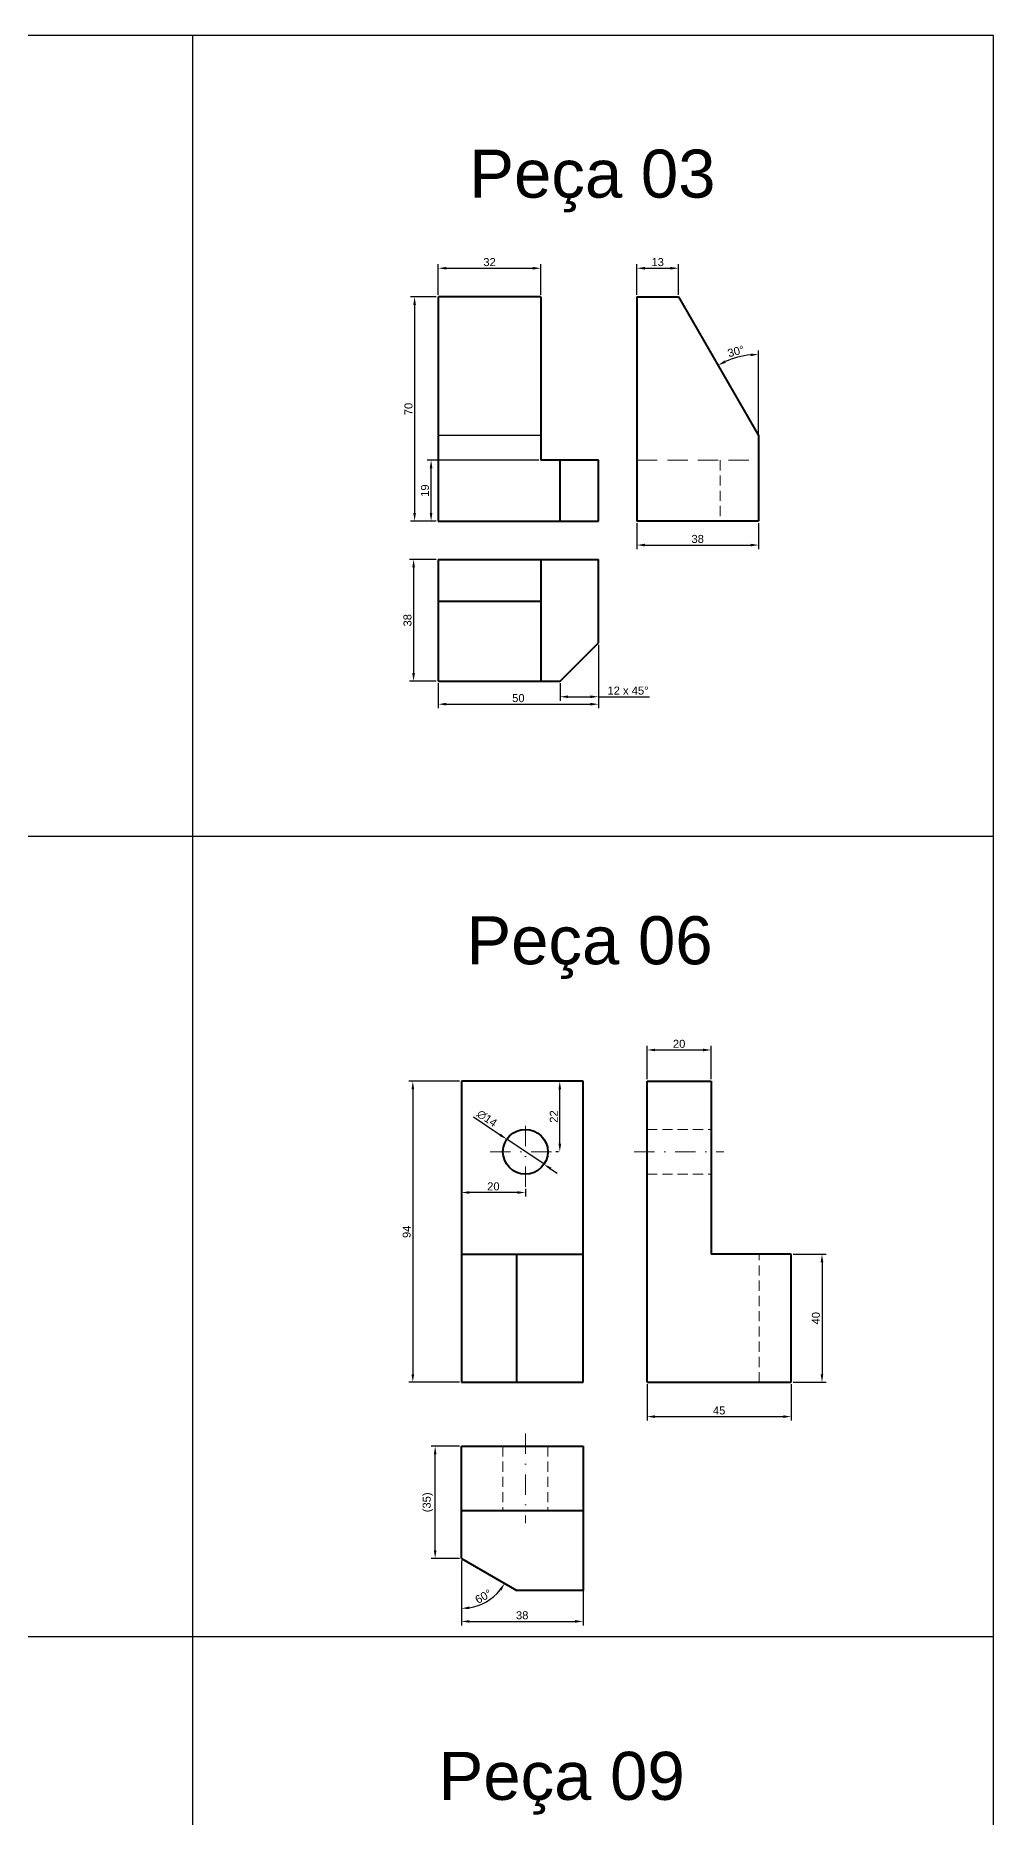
# Model space of a CAD drawing. Header units: millimetres. Extents: x 222 to 972, y 145 to 1395.
# Drawn here: x 673 to 972, y 838 to 1395 of the extents above; entities that cross this region are included whole.
import ezdxf

# ---------------------------------------------------------------- set-up
doc = ezdxf.new("R2010")
doc.units = ezdxf.units.MM
doc.linetypes.add('DASHDOT2', pattern=[12.7, 6.35, -3.175, 0, -3.175])
doc.linetypes.add('DASHED2', pattern=[9.525, 6.35, -3.175])
for name, color, linetype, lineweight in [('Cotas', 6, 'Continuous', 20), ('Linha de Centro', 20, 'DASHDOT2', 20), ('Outline', 7, 'Continuous', 40)]:
    doc.layers.add(name, color=color, linetype=linetype, lineweight=lineweight)
doc.layers.add('Linha Tracejada', color=131, linetype='DASHED2', lineweight=20, plot=False)
doc.styles.get("Standard").update_dxf_attribs({"font": 'arial.ttf'})
doc.dimstyles.new('ISO-25', dxfattribs={"dimtxt": 2.5, "dimasz": 2.5, "dimexe": 1.25, "dimexo": 0.625, "dimtad": 1, "dimtxsty": 'Standard', "dimcen": 2.5, "dimadec": 0, "dimazin": 0, "dimtfac": 1, "dimtmove": 0, "dimatfit": 3, "dimfxl": 1, "dimarcsym": 0})

# ---------------------------------------------------------------- blocks, each defined once
blk = doc.blocks.new('*D204')
at = {"layer": 'Cotas', "color": 0, "lineweight": -2, "transparency": 16777216}
for p, q in [((798.46, 1313.82), (798.46, 1323.4)), ((800.96, 1322.15), (827.96, 1322.15)), ((830.46, 1313.82), (830.46, 1323.4))]:
    blk.add_line(p, q, dxfattribs=at)
at = {"layer": 'Cotas', "color": 0, "transparency": 16777216}
for points in [[(800.96, 1322.57), (800.96, 1321.73), (798.46, 1322.15)], [(827.96, 1322.57), (827.96, 1321.73), (830.46, 1322.15)]]:
    blk.add_solid(points, dxfattribs=at)
at = {"layer": 'Defpoints', "color": 0, "transparency": 16777216}
for p in [(830.46, 1322.15), (798.46, 1313.19), (830.46, 1313.19)]:
    blk.add_point(p, dxfattribs=at)
at = {"layer": 'Cotas', "color": 0, "transparency": 16777216, "insert": (814.46, 1324.05), "char_height": 2.5, "attachment_point": 5}
blk.add_mtext('32', dxfattribs=at)
blk = doc.blocks.new('*D205')
at = {"layer": 'Cotas', "color": 0, "lineweight": -2, "transparency": 16777216}
for p, q in [((885.64, 1292.08), (885.17, 1292.91)), ((898.46, 1270.52), (898.46, 1296.47))]:
    blk.add_line(p, q, dxfattribs=at)
blk.add_arc((898.46, 1269.89), 25.33, 95.6581, 114.3419, dxfattribs=at)
at = {"layer": 'Cotas', "color": 0, "transparency": 16777216}
for points in [[(888.21, 1292.6), (887.83, 1293.34), (885.79, 1291.83)], [(895.94, 1295.51), (895.98, 1294.68), (898.46, 1295.22)]]:
    blk.add_solid(points, dxfattribs=at)
at = {"layer": 'Defpoints', "color": 0, "transparency": 16777216}
for p in [(885.96, 1291.54), (894.06, 1294.83), (898.46, 1269.89), (898.46, 1269.89), (898.46, 1243.19)]:
    blk.add_point(p, dxfattribs=at)
at = {"layer": 'Cotas', "color": 0, "transparency": 16777216, "insert": (891.41, 1296.19), "char_height": 2.5, "attachment_point": 5, "rotation": 15}
blk.add_mtext('30°', dxfattribs=at)
blk = doc.blocks.new('*D206')
at = {"layer": 'Cotas', "color": 0, "lineweight": -2, "transparency": 16777216}
for p, q in [((860.46, 1313.82), (860.46, 1323.4)), ((862.96, 1322.15), (870.96, 1322.15)), ((873.46, 1313.82), (873.46, 1323.4))]:
    blk.add_line(p, q, dxfattribs=at)
at = {"layer": 'Cotas', "color": 0, "transparency": 16777216}
for points in [[(862.96, 1322.57), (862.96, 1321.73), (860.46, 1322.15)], [(870.96, 1322.57), (870.96, 1321.73), (873.46, 1322.15)]]:
    blk.add_solid(points, dxfattribs=at)
at = {"layer": 'Defpoints', "color": 0, "transparency": 16777216}
for p in [(873.46, 1322.15), (860.46, 1313.19), (873.46, 1313.19)]:
    blk.add_point(p, dxfattribs=at)
at = {"layer": 'Cotas', "color": 0, "transparency": 16777216, "insert": (866.96, 1324.05), "char_height": 2.5, "attachment_point": 5}
blk.add_mtext('13', dxfattribs=at)
blk = doc.blocks.new('*D207')
at = {"layer": 'Cotas', "color": 0, "lineweight": -2, "transparency": 16777216}
for p, q in [((848.46, 1204.57), (848.46, 1184.73)), ((798.46, 1192.57), (798.46, 1184.73)), ((800.96, 1185.98), (845.96, 1185.98))]:
    blk.add_line(p, q, dxfattribs=at)
at = {"layer": 'Cotas', "color": 0, "transparency": 16777216}
for points in [[(800.96, 1186.4), (800.96, 1185.57), (798.46, 1185.98)], [(845.96, 1186.4), (845.96, 1185.57), (848.46, 1185.98)]]:
    blk.add_solid(points, dxfattribs=at)
at = {"layer": 'Defpoints', "color": 0, "transparency": 16777216}
for p in [(848.46, 1205.19), (798.46, 1193.19), (848.46, 1185.98)]:
    blk.add_point(p, dxfattribs=at)
at = {"layer": 'Cotas', "color": 0, "transparency": 16777216, "insert": (823.46, 1187.88), "char_height": 2.5, "attachment_point": 5}
blk.add_mtext('50', dxfattribs=at)
blk = doc.blocks.new('*D208')
at = {"layer": 'Cotas', "color": 0, "lineweight": -2, "transparency": 16777216}
for p, q in [((860.46, 1242.57), (860.46, 1234.44)), ((898.46, 1242.57), (898.46, 1234.44)), ((862.96, 1235.69), (895.96, 1235.69))]:
    blk.add_line(p, q, dxfattribs=at)
at = {"layer": 'Cotas', "color": 0, "transparency": 16777216}
for points in [[(862.96, 1236.1), (862.96, 1235.27), (860.46, 1235.69)], [(895.96, 1236.1), (895.96, 1235.27), (898.46, 1235.69)]]:
    blk.add_solid(points, dxfattribs=at)
at = {"layer": 'Defpoints', "color": 0, "transparency": 16777216}
for p in [(860.46, 1243.19), (898.46, 1243.19), (898.46, 1235.69)]:
    blk.add_point(p, dxfattribs=at)
at = {"layer": 'Cotas', "color": 0, "transparency": 16777216, "insert": (879.46, 1237.59), "char_height": 2.5, "attachment_point": 5}
blk.add_mtext('38', dxfattribs=at)
blk = doc.blocks.new('*D209')
at = {"layer": 'Cotas', "color": 0, "lineweight": -2, "transparency": 16777216}
for p, q in [((797.83, 1313.19), (789.8, 1313.19)), ((791.05, 1310.69), (791.05, 1245.69)), ((797.83, 1243.19), (789.8, 1243.19))]:
    blk.add_line(p, q, dxfattribs=at)
at = {"layer": 'Cotas', "color": 0, "transparency": 16777216}
for points in [[(790.63, 1310.69), (791.46, 1310.69), (791.05, 1313.19)], [(790.63, 1245.69), (791.46, 1245.69), (791.05, 1243.19)]]:
    blk.add_solid(points, dxfattribs=at)
at = {"layer": 'Defpoints', "color": 0, "transparency": 16777216}
for p in [(798.46, 1313.19), (791.05, 1243.19), (798.46, 1243.19)]:
    blk.add_point(p, dxfattribs=at)
at = {"layer": 'Cotas', "color": 0, "transparency": 16777216, "insert": (789.15, 1278.19), "char_height": 2.5, "attachment_point": 5, "rotation": 90}
blk.add_mtext('70', dxfattribs=at)
blk = doc.blocks.new('*D249')
at = {"layer": 'Cotas', "color": 0, "lineweight": -2, "transparency": 16777216}
for p, q in [((909.28, 1014.19), (919.52, 1014.19)), ((918.27, 1011.69), (918.27, 976.69)), ((909.28, 974.19), (919.52, 974.19))]:
    blk.add_line(p, q, dxfattribs=at)
at = {"layer": 'Cotas', "color": 0, "transparency": 16777216}
for points in [[(917.85, 1011.69), (918.68, 1011.69), (918.27, 1014.19)], [(917.85, 976.69), (918.68, 976.69), (918.27, 974.19)]]:
    blk.add_solid(points, dxfattribs=at)
at = {"layer": 'Defpoints', "color": 0, "transparency": 16777216}
for p in [(908.65, 1014.19), (908.65, 974.19), (918.27, 974.19)]:
    blk.add_point(p, dxfattribs=at)
at = {"layer": 'Cotas', "color": 0, "transparency": 16777216, "insert": (916.36, 994.19), "char_height": 2.5, "attachment_point": 5, "rotation": 90}
blk.add_mtext('40', dxfattribs=at)
blk = doc.blocks.new('*D250')
at = {"layer": 'Cotas', "color": 0, "lineweight": -2, "transparency": 16777216}
for p, q in [((863.65, 1068.81), (863.65, 1079.23)), ((866.15, 1077.98), (881.15, 1077.98)), ((883.65, 1068.81), (883.65, 1079.23))]:
    blk.add_line(p, q, dxfattribs=at)
at = {"layer": 'Cotas', "color": 0, "transparency": 16777216}
for points in [[(866.15, 1078.4), (866.15, 1077.57), (863.65, 1077.98)], [(881.15, 1078.4), (881.15, 1077.57), (883.65, 1077.98)]]:
    blk.add_solid(points, dxfattribs=at)
at = {"layer": 'Defpoints', "color": 0, "transparency": 16777216}
for p in [(883.65, 1077.98), (863.65, 1068.19), (883.65, 1068.19)]:
    blk.add_point(p, dxfattribs=at)
at = {"layer": 'Cotas', "color": 0, "transparency": 16777216, "insert": (873.65, 1079.89), "char_height": 2.5, "attachment_point": 5}
blk.add_mtext('20', dxfattribs=at)
blk = doc.blocks.new('*D251')
at = {"layer": 'Cotas', "color": 0, "lineweight": -2, "transparency": 16777216}
for p, q in [((805.03, 954.19), (796.22, 954.19)), ((797.47, 921.69), (797.47, 951.69)), ((805.03, 919.19), (796.22, 919.19))]:
    blk.add_line(p, q, dxfattribs=at)
at = {"layer": 'Cotas', "color": 0, "transparency": 16777216}
for points in [[(797.06, 951.69), (797.89, 951.69), (797.47, 954.19)], [(797.06, 921.69), (797.89, 921.69), (797.47, 919.19)]]:
    blk.add_solid(points, dxfattribs=at)
at = {"layer": 'Defpoints', "color": 0, "transparency": 16777216}
for p in [(797.47, 954.19), (805.65, 954.19), (805.65, 919.19)]:
    blk.add_point(p, dxfattribs=at)
at = {"layer": 'Cotas', "color": 0, "transparency": 16777216, "insert": (795.21, 936.69), "char_height": 2.5, "attachment_point": 5, "rotation": 90}
blk.add_mtext('(35)', dxfattribs=at)
blk = doc.blocks.new('*D252')
at = {"layer": 'Cotas', "color": 0, "lineweight": -2, "transparency": 16777216}
blk.add_line((805.65, 918.56), (805.65, 902.29), dxfattribs=at)
blk.add_arc((805.65, 919.19), 15.64, 279.1674, 320.8326, dxfattribs=at)
at = {"layer": 'Cotas', "color": 0, "transparency": 16777216}
for points in [[(817.44, 909.54), (818.12, 909.07), (819.2, 911.37)], [(808.18, 903.33), (808.11, 904.16), (805.65, 903.54)]]:
    blk.add_solid(points, dxfattribs=at)
at = {"layer": 'Defpoints', "color": 0, "transparency": 16777216}
for p in [(805.65, 954.19), (805.65, 919.19), (805.65, 919.19), (822.97, 909.19), (811, 904.49)]:
    blk.add_point(p, dxfattribs=at)
at = {"layer": 'Cotas', "color": 0, "transparency": 16777216, "insert": (812.52, 907.29), "char_height": 2.5, "attachment_point": 5, "rotation": 30}
blk.add_mtext('60°', dxfattribs=at)
blk = doc.blocks.new('*D253')
at = {"layer": 'Cotas', "color": 0, "lineweight": -2, "transparency": 16777216}
for p, q in [((863.65, 973.56), (863.65, 962.21)), ((908.65, 973.56), (908.65, 962.21)), ((866.15, 963.46), (906.15, 963.46))]:
    blk.add_line(p, q, dxfattribs=at)
at = {"layer": 'Cotas', "color": 0, "transparency": 16777216}
for points in [[(866.15, 963.88), (866.15, 963.04), (863.65, 963.46)], [(906.15, 963.88), (906.15, 963.04), (908.65, 963.46)]]:
    blk.add_solid(points, dxfattribs=at)
at = {"layer": 'Defpoints', "color": 0, "transparency": 16777216}
for p in [(863.65, 974.19), (908.65, 974.19), (908.65, 963.46)]:
    blk.add_point(p, dxfattribs=at)
at = {"layer": 'Cotas', "color": 0, "transparency": 16777216, "insert": (886.15, 965.36), "char_height": 2.5, "attachment_point": 5}
blk.add_mtext('45', dxfattribs=at)
blk = doc.blocks.new('*D254')
at = {"layer": 'Cotas', "color": 0, "lineweight": -2, "transparency": 16777216}
for p, q in [((805.65, 918.56), (805.65, 898.24)), ((843.65, 918.56), (843.65, 898.24)), ((808.15, 899.49), (841.15, 899.49))]:
    blk.add_line(p, q, dxfattribs=at)
at = {"layer": 'Cotas', "color": 0, "transparency": 16777216}
for points in [[(808.15, 899.91), (808.15, 899.08), (805.65, 899.49)], [(841.15, 899.91), (841.15, 899.08), (843.65, 899.49)]]:
    blk.add_solid(points, dxfattribs=at)
at = {"layer": 'Defpoints', "color": 0, "transparency": 16777216}
for p in [(805.65, 919.19), (843.65, 919.19), (843.65, 899.49)]:
    blk.add_point(p, dxfattribs=at)
at = {"layer": 'Cotas', "color": 0, "transparency": 16777216, "insert": (824.65, 901.4), "char_height": 2.5, "attachment_point": 5}
blk.add_mtext('38', dxfattribs=at)
blk = doc.blocks.new('*D166')
at = {"layer": 'Cotas', "color": 0, "lineweight": -2, "transparency": 16777216}
for p, q in [((829.83, 1262.19), (794.95, 1262.19)), ((796.2, 1245.69), (796.2, 1259.69)), ((797.83, 1243.19), (794.95, 1243.19))]:
    blk.add_line(p, q, dxfattribs=at)
at = {"layer": 'Cotas', "color": 0, "transparency": 16777216}
for points in [[(795.78, 1259.69), (796.61, 1259.69), (796.2, 1262.19)], [(795.78, 1245.69), (796.61, 1245.69), (796.2, 1243.19)]]:
    blk.add_solid(points, dxfattribs=at)
at = {"layer": 'Defpoints', "color": 0, "transparency": 16777216}
for p in [(796.2, 1262.19), (830.46, 1262.19), (798.46, 1243.19)]:
    blk.add_point(p, dxfattribs=at)
at = {"layer": 'Cotas', "color": 0, "transparency": 16777216, "insert": (794.29, 1252.69), "char_height": 2.5, "attachment_point": 5, "rotation": 90}
blk.add_mtext('19', dxfattribs=at)
blk = doc.blocks.new('*D213')
at = {"layer": 'Cotas', "color": 0, "lineweight": -2, "transparency": 16777216}
for p, q in [((836.46, 1192.57), (836.46, 1187.06)), ((848.46, 1192.57), (848.46, 1187.06)), ((838.96, 1188.31), (845.96, 1188.31)), ((848.46, 1188.31), (864.45, 1188.31))]:
    blk.add_line(p, q, dxfattribs=at)
at = {"layer": 'Cotas', "color": 0, "transparency": 16777216}
for points in [[(838.96, 1188.72), (838.96, 1187.89), (836.46, 1188.31)], [(845.96, 1188.72), (845.96, 1187.89), (848.46, 1188.31)]]:
    blk.add_solid(points, dxfattribs=at)
at = {"layer": 'Defpoints', "color": 0, "transparency": 16777216}
for p in [(836.46, 1193.19), (848.46, 1193.19), (848.46, 1188.31)]:
    blk.add_point(p, dxfattribs=at)
at = {"layer": 'Cotas', "color": 0, "transparency": 16777216, "insert": (857.7, 1190.21), "char_height": 2.5, "attachment_point": 5}
blk.add_mtext('12 x 45°', dxfattribs=at)
blk = doc.blocks.new('*D214')
at = {"layer": 'Cotas', "color": 0, "lineweight": -2, "transparency": 16777216}
for p, q in [((797.83, 1231.19), (789.49, 1231.19)), ((790.74, 1228.69), (790.74, 1195.69)), ((797.83, 1193.19), (789.49, 1193.19))]:
    blk.add_line(p, q, dxfattribs=at)
at = {"layer": 'Cotas', "color": 0, "transparency": 16777216}
for points in [[(790.32, 1228.69), (791.16, 1228.69), (790.74, 1231.19)], [(790.32, 1195.69), (791.16, 1195.69), (790.74, 1193.19)]]:
    blk.add_solid(points, dxfattribs=at)
at = {"layer": 'Defpoints', "color": 0, "transparency": 16777216}
for p in [(798.46, 1231.19), (790.74, 1193.19), (798.46, 1193.19)]:
    blk.add_point(p, dxfattribs=at)
at = {"layer": 'Cotas', "color": 0, "transparency": 16777216, "insert": (788.84, 1212.19), "char_height": 2.5, "attachment_point": 5, "rotation": 90}
blk.add_mtext('38', dxfattribs=at)
blk = doc.blocks.new('*D217')
at = {"layer": 'Cotas', "color": 0, "lineweight": -2, "transparency": 16777216}
for p, q in [((805.03, 1068.19), (789.24, 1068.19)), ((790.49, 1065.69), (790.49, 976.69)), ((805.03, 974.19), (789.24, 974.19))]:
    blk.add_line(p, q, dxfattribs=at)
at = {"layer": 'Cotas', "color": 0, "transparency": 16777216}
for points in [[(790.08, 1065.69), (790.91, 1065.69), (790.49, 1068.19)], [(790.08, 976.69), (790.91, 976.69), (790.49, 974.19)]]:
    blk.add_solid(points, dxfattribs=at)
at = {"layer": 'Defpoints', "color": 0, "transparency": 16777216}
for p in [(805.65, 1068.19), (790.49, 974.19), (805.65, 974.19)]:
    blk.add_point(p, dxfattribs=at)
at = {"layer": 'Cotas', "color": 0, "transparency": 16777216, "insert": (788.59, 1021.19), "char_height": 2.5, "attachment_point": 5, "rotation": 90}
blk.add_mtext('94', dxfattribs=at)
blk = doc.blocks.new('*D218')
at = {"layer": 'Cotas', "color": 0, "lineweight": -2, "transparency": 16777216}
for p, q in [((805.65, 1034.56), (805.65, 1032.21)), ((823.15, 1033.46), (808.15, 1033.46)), ((825.65, 1034.56), (825.65, 1032.21))]:
    blk.add_line(p, q, dxfattribs=at)
at = {"layer": 'Cotas', "color": 0, "transparency": 16777216}
for points in [[(808.15, 1033.88), (808.15, 1033.05), (805.65, 1033.46)], [(823.15, 1033.88), (823.15, 1033.05), (825.65, 1033.46)]]:
    blk.add_solid(points, dxfattribs=at)
at = {"layer": 'Defpoints', "color": 0, "transparency": 16777216}
for p in [(805.65, 1035.19), (825.65, 1035.19), (805.65, 1033.46)]:
    blk.add_point(p, dxfattribs=at)
at = {"layer": 'Cotas', "color": 0, "transparency": 16777216, "insert": (815.65, 1035.36), "char_height": 2.5, "attachment_point": 5}
blk.add_mtext('20', dxfattribs=at)
blk = doc.blocks.new('*D219')
at = {"layer": 'Cotas', "color": 0, "lineweight": -2, "transparency": 16777216}
for p, q in [((836.02, 1068.19), (835.14, 1068.19)), ((836.39, 1048.69), (836.39, 1065.69)), ((836.02, 1046.19), (835.14, 1046.19))]:
    blk.add_line(p, q, dxfattribs=at)
at = {"layer": 'Cotas', "color": 0, "transparency": 16777216}
for points in [[(835.97, 1065.69), (836.81, 1065.69), (836.39, 1068.19)], [(835.97, 1048.69), (836.81, 1048.69), (836.39, 1046.19)]]:
    blk.add_solid(points, dxfattribs=at)
at = {"layer": 'Defpoints', "color": 0, "transparency": 16777216}
for p in [(836.39, 1068.19), (836.65, 1068.19), (836.65, 1046.19)]:
    blk.add_point(p, dxfattribs=at)
at = {"layer": 'Cotas', "color": 0, "transparency": 16777216, "insert": (834.51, 1057.19), "char_height": 2.5, "attachment_point": 5, "rotation": 90}
blk.add_mtext('22', dxfattribs=at)
blk = doc.blocks.new('*D220')
at = {"layer": 'Cotas', "color": 0, "lineweight": -2, "transparency": 16777216}
for p, q in [((809.42, 1057.07), (817.76, 1051.48)), ((831.46, 1042.29), (819.84, 1050.09)), ((833.54, 1040.89), (835.61, 1039.5))]:
    blk.add_line(p, q, dxfattribs=at)
at = {"layer": 'Cotas', "color": 0, "transparency": 16777216}
for points in [[(817.99, 1051.83), (817.53, 1051.13), (819.84, 1050.09)], [(833.77, 1041.24), (833.31, 1040.55), (831.46, 1042.29)]]:
    blk.add_solid(points, dxfattribs=at)
at = {"layer": 'Defpoints', "color": 0, "transparency": 16777216}
for p in [(819.84, 1050.09), (831.46, 1042.29)]:
    blk.add_point(p, dxfattribs=at)
at = {"layer": 'Cotas', "color": 0, "transparency": 16777216, "insert": (813.65, 1056.61), "char_height": 2.5, "attachment_point": 5, "rotation": 326.138}
blk.add_mtext('∅14', dxfattribs=at)

msp = doc.modelspace()

# ---------------------------------------------------------------- linework, layer by layer
for p, q in [((721.78, 1394.801), (471.78, 1394.801)), ((721.78, 1144.801), (721.78, 1394.801)), ((971.78, 1394.801), (721.78, 1394.801)), ((971.78, 1144.801), (971.78, 1394.801)), ((830.455, 1269.892), (798.455, 1269.892)), ((471.78, 1144.801), (721.78, 1144.801)), ((721.78, 1144.801), (971.78, 1144.801)), ((721.78, 894.801), (721.78, 1144.801)), ((971.78, 894.801), (971.78, 1144.801)), ((471.78, 894.801), (721.78, 894.801)), ((721.78, 894.801), (971.78, 894.801)), ((721.78, 644.801), (721.78, 894.801)), ((971.78, 644.801), (971.78, 894.801))]:
    msp.add_line(p, q)
at = {"layer": 'Linha de Centro'}
for p, q in [((825.65, 1035.186), (825.65, 1057.186)), ((814.65, 1046.186), (836.65, 1046.186)), ((859.654, 1046.186), (887.654, 1046.186)), ((825.654, 958.186), (825.654, 930.186))]:
    msp.add_line(p, q, dxfattribs=at)
at = {"layer": 'Linha Tracejada'}
msp.add_line((860.455, 1262.193), (898.455, 1262.193), dxfattribs=at)
at = {"layer": 'Linha Tracejada', "ltscale": 0.5}
for p, q in [((886.455, 1262.193), (886.455, 1243.193)), ((863.654, 1053.186), (883.654, 1053.186)), ((863.654, 1039.186), (883.654, 1039.186)), ((898.654, 974.186), (898.654, 1014.186)), ((818.654, 954.186), (818.654, 934.186)), ((832.654, 954.186), (832.654, 934.186))]:
    msp.add_line(p, q, dxfattribs=at)
at = {"layer": 'Outline'}
for p, q in [((830.455, 1313.193), (798.455, 1313.193)), ((798.455, 1313.193), (798.455, 1243.193)), ((830.455, 1313.193), (830.455, 1262.193)), ((860.455, 1313.193), (873.455, 1313.193)), ((860.455, 1313.193), (860.455, 1243.193)), ((873.455, 1313.193), (885.955, 1291.543)), ((885.955, 1291.543), (898.455, 1269.892)), ((898.455, 1269.892), (898.455, 1243.193)), ((848.455, 1262.193), (830.455, 1262.193)), ((836.455, 1243.193), (836.455, 1262.193)), ((848.455, 1243.193), (848.455, 1262.193)), ((798.455, 1243.193), (848.455, 1243.193)), ((898.455, 1243.193), (860.455, 1243.193)), ((798.455, 1231.193), (848.455, 1231.193)), ((798.455, 1231.193), (798.455, 1193.193)), ((830.455, 1231.193), (830.455, 1193.193)), ((848.455, 1205.193), (848.455, 1231.193)), ((798.455, 1218.193), (830.455, 1218.193)), ((836.455, 1193.193), (848.455, 1205.193)), ((798.455, 1193.193), (836.455, 1193.193)), ((843.654, 1068.186), (805.654, 1068.186)), ((805.654, 1068.186), (805.654, 974.186)), ((843.654, 974.186), (843.654, 1068.186)), ((863.654, 974.186), (863.654, 1068.186)), ((863.654, 1068.186), (883.654, 1068.186)), ((883.654, 1068.186), (883.654, 1014.186)), ((805.654, 1014.186), (843.654, 1014.186)), ((822.974, 974.186), (822.974, 1014.186)), ((908.654, 1014.186), (883.654, 1014.186)), ((908.654, 974.186), (908.654, 1014.186)), ((805.654, 974.186), (843.654, 974.186)), ((863.654, 974.186), (908.654, 974.186)), ((805.654, 954.186), (843.654, 954.186)), ((805.654, 919.186), (805.654, 954.186)), ((843.654, 954.186), (843.654, 909.186)), ((805.654, 934.186), (843.654, 934.186)), ((805.654, 919.186), (822.974, 909.186)), ((843.654, 909.186), (822.974, 909.186))]:
    msp.add_line(p, q, dxfattribs=at)
msp.add_circle((825.65, 1046.186), 7, dxfattribs=at)

# ---------------------------------------------------------------- texts
at = {"layer": 'Outline', "char_height": 15, "attachment_point": 1}
for s, insert in [('Peça 03', (808.13, 1359.194)), ('Peça 06', (807.232, 1119.745)), ('Peça 09', (798.528, 858.759))]:
    msp.add_mtext_dynamic_manual_height_columns(s, width=109.36013, gutter_width=12.5, heights=[0], dxfattribs=dict(at, insert=insert))

# ---------------------------------------------------------------- dimensions: what is measured, and where the dimension line sits
at = {"layer": 'Cotas'}
for base, p1, p2, picture, middle in [((830.455, 1322.149), (798.455, 1313.193), (830.455, 1313.193), '*D204', (814.455, 1324.051)), ((873.455, 1322.149), (860.455, 1313.193), (873.455, 1313.193), '*D206', (866.955, 1324.051)), ((898.455, 1235.686), (860.455, 1243.193), (898.455, 1243.193), '*D208', (879.455, 1237.588)), ((848.455, 1185.982), (798.455, 1193.193), (848.455, 1205.193), '*D207', (823.455, 1187.884)), ((883.654, 1077.985), (863.654, 1068.186), (883.654, 1068.186), '*D250', (873.654, 1079.886)), ((805.654, 1033.463), (825.65, 1035.186), (805.654, 1035.186), '*D218', (815.652, 1035.365)), ((908.654, 963.46), (863.654, 974.186), (908.654, 974.186), '*D253', (886.154, 965.357)), ((843.654, 899.493), (805.654, 919.186), (843.654, 919.186), '*D254', (824.654, 901.395))]:
    dim = msp.add_linear_dim(base=base, p1=p1, p2=p2, dimstyle='ISO-25', dxfattribs=at)
    dim.commit()
    dim.dimension.update_dxf_attribs({"geometry": picture, "text_midpoint": middle})
for base, p1, p2, picture, middle in [((791.048, 1243.193), (798.455, 1313.193), (798.455, 1243.193), '*D209', (789.147, 1278.193)), ((796.196, 1262.193), (798.455, 1243.193), (830.455, 1262.193), '*D166', (794.294, 1252.693)), ((790.741, 1193.193), (798.455, 1231.193), (798.455, 1193.193), '*D214', (788.839, 1212.193)), ((790.492, 974.186), (805.654, 1068.186), (805.654, 974.186), '*D217', (788.591, 1021.186)), ((836.39, 1068.186), (836.65, 1046.186), (836.65, 1068.186), '*D219', (834.509, 1057.186)), ((918.265, 974.186), (908.654, 1014.186), (908.654, 974.186), '*D249', (916.364, 994.186))]:
    dim = msp.add_linear_dim(base=base, p1=p1, p2=p2, angle=90, dimstyle='ISO-25', dxfattribs=at)
    dim.commit()
    dim.dimension.update_dxf_attribs({"geometry": picture, "text_midpoint": middle})
for base, line1, line2, picture, middle in [((894.057, 1294.833), ((898.455, 1269.892), (898.455, 1243.193)), ((885.955, 1291.543), (898.455, 1269.892)), '*D205', (891.408, 1296.193)), ((811.003, 904.488), ((805.654, 919.186), (805.654, 954.186)), ((805.654, 919.186), (822.974, 909.186)), '*D252', (812.524, 907.287))]:
    dim = msp.add_angular_dim_2l(base=base, line1=line1, line2=line2, dimstyle='ISO-25', dxfattribs=at)
    dim.commit()
    dim.dimension.update_dxf_attribs({"geometry": picture, "text_midpoint": middle})
dim = msp.add_linear_dim(base=(848.455, 1188.306), p1=(836.455, 1193.193), p2=(848.455, 1193.193), text='<> x 45°', dimstyle='ISO-25', dxfattribs=at)
dim.commit()
dim.dimension.update_dxf_attribs({"geometry": '*D213', "text_midpoint": (857.701, 1190.208)})
dim = msp.add_diameter_dim_2p(p1=(831.462, 1042.286), p2=(819.837, 1050.086), dimstyle='ISO-25', dxfattribs=at)
dim.commit()
dim.dimension.update_dxf_attribs({"geometry": '*D220', "text_midpoint": (813.653, 1056.61)})
dim = msp.add_linear_dim(base=(797.475, 954.186), p1=(805.654, 919.186), p2=(805.654, 954.186), angle=90, text='(<>)', dimstyle='ISO-25', dxfattribs=at)
dim.commit()
dim.dimension.update_dxf_attribs({"geometry": '*D251', "text_midpoint": (795.211, 936.686)})

doc.saveas('drawing.dxf')
